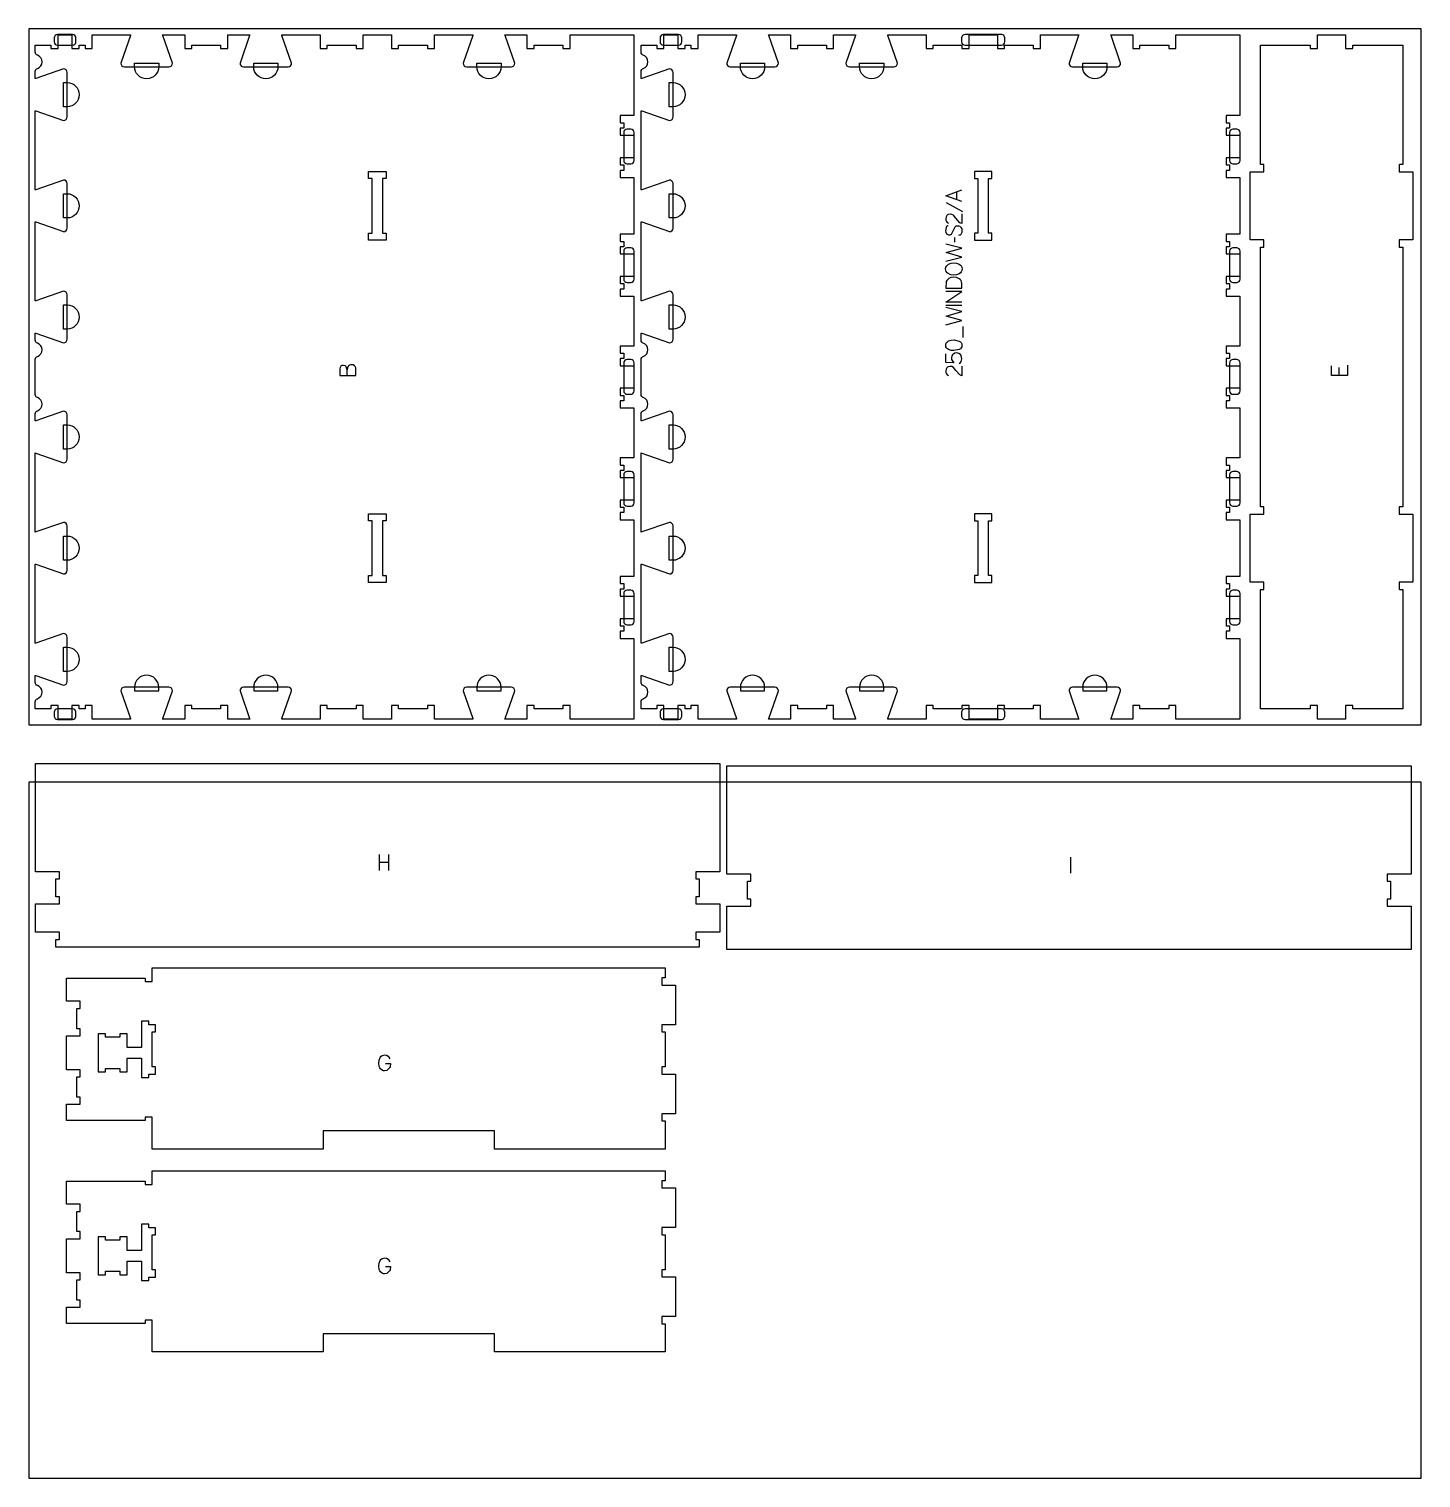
# Model space of a CAD drawing. Header units: millimetres. Extents: x -1220 to 1220, y -1930 to 4127.
# Drawn here: x -1220 to 1220, y -1930 to 610 of the extents above; entities that cross this region are included whole.
import ezdxf

# ---------------------------------------------------------------- set-up
doc = ezdxf.new("R2010")
doc.units = ezdxf.units.MM
for name, color, linetype, true_color in [('0_SHEET_SPRUCEPLY_2440X122', 1, 'Continuous', 0xff0000), ('1_ANYTOOL_1MMDEEP_LABELS_S', 2, 'Continuous', 0xffff00), ('3_ANYTOOL_CUTTHROUGH_INSID', 4, 'Continuous', 0x00ffff), ('4_ANYTOOL_CUTTHROUGH_OUTSI', 5, 'Continuous', 0x0000ff), ('5_ANYTOOL_HALF_MILL_9MM_IN', 3, 'Continuous', 0x00ff00)]:
    doc.layers.add(name, color=color, linetype=linetype, true_color=true_color)

msp = doc.modelspace()

# ---------------------------------------------------------------- linework, layer by layer
at = {"layer": '0_SHEET_SPRUCEPLY_2440X122'}
for points in [[(-1220, 610), (-1220, -610), (1220, -610), (1220, 610)], [(-1220, -710), (-1220, -1930), (1220, -1930), (1220, -710)]]:
    msp.add_lwpolyline(points, close=True, dxfattribs=at)
at = {"layer": '1_ANYTOOL_1MMDEEP_LABELS_S'}
for p, q in [((387.5, 305.8), (416.2, 289.8)), ((406.1, 310.7), (406.1, 324.6)), ((402.1, 244.4), (402.1, 236.2)), ((387, 125.7), (415, 125.7)), ((417.4, 69.1), (417.4, 88.4)), ((1076.1, 16.5), (1076.1, 2.8)), ((-606.1, -837.1), (-606.1, -865.1)), ((-589, -865.1), (-589, -837.1)), ((-589, -850.9), (-606.1, -850.9)), ((605.8, -841.9), (605.8, -869.9))]:
    msp.add_line(p, q, dxfattribs=at)
for points in [[(415, 307.4), (387, 317.6), (415, 327.9)], [(415, 286), (414.9, 269), (411.8, 270.4), (404.8, 278.3), (400.4, 283.4), (397.8, 285), (394.7, 285.6), (391.4, 285), (390.1, 284.3), (389, 283.2), (387.5, 280.6), (387, 277.3), (387.3, 274.7), (388.2, 272.5), (389.7, 270.8), (391.8, 269.4)], [(391.3, 265.2), (390, 265), (388.9, 264.4), (388.1, 263.5), (387.6, 262.1), (386.7, 256.4), (387.1, 253.7), (388.4, 251.2), (389.3, 250.2), (390.5, 249.5), (391.8, 249), (393.3, 248.9), (394.8, 249), (396.1, 249.5), (397.1, 250.4), (400.6, 257.3), (403.3, 262.9), (404.3, 264), (405.4, 264.7), (406.8, 265.1), (410, 264.9), (411.5, 264.3), (412.6, 263.4), (413.6, 262.2), (414.9, 259.4), (415.3, 256.4), (415, 253.4), (413.9, 250.8), (413.1, 249.6), (412.1, 248.8), (410.9, 248.4), (409.5, 248.2)], [(387, 203), (415, 210.2), (387.9, 218.1), (415, 226), (387, 233)], [(415, 131.3), (387, 131.3), (415, 150), (387, 150)], [(387, 91.6), (415, 98.8), (387.9, 106.7), (415, 114.6), (387, 121.6)], [(410.6, 23.7), (412.5, 25.4), (413.9, 27.3), (414.7, 29.5), (415, 32), (414.1, 37.5), (412.6, 39.6), (410.1, 41.3), (408.2, 41.9), (406.5, 42.2), (402.8, 41.6), (399.7, 39.9), (398.5, 38.7), (397.7, 37.2), (397, 33.4), (397.3, 30.9), (398.1, 28.8), (401.1, 24.8), (387, 25.5), (387, 40.6)], [(-675, 2.8), (-647, 2.8), (-647, 11.8), (-646.9, 14.2), (-647, 15.8), (-647.5, 17.3), (-648.2, 18.5), (-649.3, 19.6), (-652, 21), (-655, 21.5), (-656.7, 21.3), (-658.2, 20.8), (-659.5, 20), (-660.4, 18.8), (-661.7, 15.9), (-662.4, 12.6)], [(-662.3, 2.8), (-662.4, 12.6), (-663.8, 18), (-664.6, 19), (-665.7, 19.7), (-669, 20.3), (-671.6, 19.9), (-672.7, 19.4), (-673.5, 18.8), (-674.2, 17.9), (-674.6, 16.8), (-675, 14.1), (-675, 2.8)], [(415, 19.1), (414.9, 2), (411.8, 3.5), (404.8, 11.4), (400.4, 16.4), (397.8, 18.1), (394.7, 18.6), (391.4, 18), (390.1, 17.3), (389, 16.3), (387.5, 13.6), (387, 10.3), (387.3, 7.8), (388.2, 5.6), (389.7, 3.8), (391.8, 2.4)], [(1091.1, 20.5), (1091.1, 2.8), (1063.1, 2.8), (1063.1, 19.4)], [(-595.2, -1203.4), (-586.1, -1203.4), (-587, -1209), (-588.1, -1211.2), (-589.6, -1213), (-593, -1215.5), (-596.7, -1216.3), (-598.6, -1216.1), (-600.4, -1215.5), (-603.8, -1213), (-605.2, -1211.2), (-606.2, -1208.8), (-607, -1202.8), (-606.4, -1197.8), (-604.5, -1193), (-603.1, -1190.9), (-601.2, -1189.5), (-598.8, -1188.6), (-596.1, -1188.3), (-593.1, -1188.8), (-590.7, -1190.4), (-587.2, -1195.2)], [(-595.2, -1559.2), (-586.1, -1559.2), (-587, -1564.8), (-588.1, -1567), (-589.6, -1568.8), (-593, -1571.3), (-596.7, -1572.1), (-598.6, -1571.9), (-600.4, -1571.3), (-603.8, -1568.8), (-605.2, -1566.9), (-606.2, -1564.6), (-607, -1558.6), (-606.4, -1553.6), (-604.5, -1548.8), (-603.1, -1546.7), (-601.2, -1545.3), (-598.8, -1544.4), (-596.1, -1544.1), (-593.1, -1544.6), (-590.7, -1546.2), (-587.2, -1551)]]:
    msp.add_lwpolyline(points, dxfattribs=at)
for points in [[(386.7, 189.7), (387, 192.3), (388.1, 194.4), (391.6, 197.6), (396.3, 199.5), (401.2, 200.1), (405.9, 199.4), (410.7, 197.5), (412.8, 196), (414.3, 194.2), (415.2, 192), (415.5, 189.4), (415.2, 186.7), (414.2, 184.4), (412.7, 182.5), (410.6, 181), (405.8, 179.1), (400.9, 178.4), (395.9, 179.1), (391.2, 181.1), (389.2, 182.7), (387.8, 184.6), (387, 187)], [(387, 155.6), (415, 155.6), (414.9, 163.6), (414.6, 166.5), (413.7, 168.9), (412.3, 170.8), (410.3, 172.2), (405.5, 174.1), (400.4, 174.7), (396.1, 174.1), (392.1, 172.4), (388.6, 169.1), (387.7, 167.1)], [(386.8, 55.6), (387.1, 58.1), (388.2, 60.2), (389.8, 61.8), (391.8, 63.1), (396.5, 64.6), (401.4, 65), (410.6, 63), (412.6, 61.8), (414.1, 60.2), (415, 58.1), (415.3, 55.6), (415, 53), (414.1, 51), (412.6, 49.3), (410.6, 48.1), (401.3, 46.2), (396.5, 46.6), (391.8, 48.1), (389.8, 49.3), (388.2, 51), (387.1, 53)]]:
    msp.add_lwpolyline(points, close=True, dxfattribs=at)
at = {"layer": '3_ANYTOOL_CUTTHROUGH_INSID'}
for points in [[(-594.1, 252.2), (-594.1, 239.7), (-624.6, 239.7), (-624.6, 252.2), (-618.6, 252.2), (-618.6, 347.7), (-624.6, 347.7), (-624.6, 360.2), (-594.1, 360.2), (-594.1, 347.7), (-600.1, 347.7), (-600.1, 252.2)], [(437.4, 239.7), (467.9, 239.7), (467.9, 252.2), (461.9, 252.2), (461.9, 347.7), (467.9, 347.7), (467.9, 360.2), (437.4, 360.2), (437.4, 347.7), (443.4, 347.7), (443.4, 252.2), (437.4, 252.2)], [(-624.6, -239.7), (-594.1, -239.7), (-594.1, -252.2), (-600.1, -252.2), (-600.1, -347.7), (-594.1, -347.7), (-594.1, -360.2), (-624.6, -360.2), (-624.6, -347.7), (-618.6, -347.7), (-618.6, -252.2), (-624.6, -252.2)], [(467.9, -252.2), (467.9, -239.7), (437.4, -239.7), (437.4, -252.2), (443.4, -252.2), (443.4, -347.7), (437.4, -347.7), (437.4, -360.2), (467.9, -360.2), (467.9, -347.7), (461.9, -347.7), (461.9, -252.2)], [(-998.1, -1135.4), (-1010.1, -1135.4), (-1010.1, -1129.4), (-1022.6, -1129.4), (-1022.6, -1175.4), (-1048.1, -1175.4), (-1048.1, -1151.4), (-1060.6, -1151.4), (-1060.6, -1157.4), (-1086.1, -1157.4), (-1086.1, -1151.4), (-1098.6, -1151.4), (-1098.6, -1217.9), (-1086.1, -1217.9), (-1086.1, -1211.9), (-1060.6, -1211.9), (-1060.6, -1217.9), (-1048.1, -1217.9), (-1048.1, -1193.9), (-1022.6, -1193.9), (-1022.6, -1227.9), (-1010.1, -1227.9), (-1010.1, -1221.9), (-998.1, -1221.9), (-998.1, -1209.4), (-1004.1, -1209.4), (-1004.1, -1147.9), (-998.1, -1147.9)], [(-998.1, -1491.2), (-1010.1, -1491.2), (-1010.1, -1485.2), (-1022.6, -1485.2), (-1022.6, -1531.1), (-1048.1, -1531.1), (-1048.1, -1507.1), (-1060.6, -1507.1), (-1060.6, -1513.1), (-1086.1, -1513.1), (-1086.1, -1507.1), (-1098.6, -1507.1), (-1098.6, -1573.6), (-1086.1, -1573.6), (-1086.1, -1567.6), (-1060.6, -1567.6), (-1060.6, -1573.6), (-1048.1, -1573.6), (-1048.1, -1549.6), (-1022.6, -1549.6), (-1022.6, -1583.7), (-1010.1, -1583.7), (-1010.1, -1577.7), (-998.1, -1577.7), (-998.1, -1565.2), (-1004.1, -1565.2), (-1004.1, -1503.7), (-998.1, -1503.7)]]:
    msp.add_lwpolyline(points, close=True, dxfattribs=at)
at = {"layer": '4_ANYTOOL_CUTTHROUGH_OUTSI'}
for points in [[(-776.8, -599.8), (-776.6, -598.4), (-759.7, -550.1), (-759.6, -550, 0.414214), (-765.9, -543.8), (-843.9, -543.8, 0.414214), (-850.1, -550), (-850.1, -550.1), (-833.2, -598.4), (-833, -599.8), (-871.6, -599.8), (-871.6, -576, 0.414214), (-871.8, -575.8), (-883.8, -575.8, 0.414214), (-884.1, -576), (-884.1, -581.8), (-934.6, -581.8), (-934.6, -576, 0.414214), (-934.8, -575.8), (-946.8, -575.8, 0.414214), (-947.1, -576), (-947.1, -599.8), (-985.7, -599.8), (-985.5, -598.4), (-968.6, -550.1), (-968.6, -550, 0.414214), (-974.8, -543.8), (-1052.8, -543.8, 0.414214), (-1059.1, -550), (-1059, -550.1), (-1042.1, -598.4), (-1041.9, -599.8), (-1109.1, -599.8), (-1109.1, -576, 0.414214), (-1109.3, -575.8), (-1121.3, -575.8, 0.414214), (-1121.6, -576), (-1121.6, -581.8), (-1132.1, -581.8), (-1132.1, -576, 0.414214), (-1132.3, -575.8), (-1144.3, -575.8, 0.414214), (-1144.6, -576), (-1144.6, -599.8), (-1169.1, -599.8), (-1169.1, -576, 0.414214), (-1169.3, -575.8), (-1181.3, -575.8, 0.414214), (-1181.6, -576), (-1181.6, -581.8), (-1209.1, -581.8), (-1209.1, -569.3, -0.317837), (-1205.3, -563.9, 0.707107), (-1205.3, -540.8, -0.317837), (-1209.1, -535.4), (-1209.1, -523), (-1207.7, -523.2), (-1159.4, -540.1), (-1159.3, -540.2, 0.414214), (-1153.1, -533.9), (-1153.1, -455.9, 0.414214), (-1159.3, -449.7), (-1159.4, -449.7), (-1207.7, -466.6), (-1209.1, -466.8), (-1209.1, -328.1), (-1207.7, -328.3), (-1159.4, -345.2), (-1159.3, -345.3, 0.414214), (-1153.1, -339), (-1153.1, -261, 0.414214), (-1159.3, -254.8), (-1159.4, -254.8), (-1207.7, -271.7), (-1209.1, -271.9), (-1209.1, -133.2), (-1207.7, -133.4), (-1159.4, -150.3), (-1159.3, -150.4, 0.414214), (-1153.1, -144.1), (-1153.1, -66.1, 0.414214), (-1159.3, -59.9), (-1159.4, -59.9), (-1207.7, -76.8), (-1209.1, -77), (-1209.1, -64.6, -0.317837), (-1205.3, -59.2, 0.707107), (-1205.3, -36.1, -0.317837), (-1209.1, -30.7), (-1209.1, 30.7, -0.317837), (-1205.3, 36.1, 0.707107), (-1205.3, 59.2, -0.317837), (-1209.1, 64.6), (-1209.1, 77), (-1207.7, 76.8), (-1159.4, 59.9), (-1159.3, 59.8, 0.414214), (-1153.1, 66.1), (-1153.1, 144.1, 0.414214), (-1159.3, 150.3), (-1159.4, 150.3), (-1207.7, 133.4), (-1209.1, 133.2), (-1209.1, 271.9), (-1207.7, 271.7), (-1159.4, 254.8), (-1159.3, 254.7, 0.414214), (-1153.1, 261), (-1153.1, 339, 0.414214), (-1159.3, 345.2), (-1159.4, 345.2), (-1207.7, 328.3), (-1209.1, 328.1), (-1209.1, 466.8), (-1207.7, 466.6), (-1159.4, 449.7), (-1159.3, 449.6, 0.414214), (-1153.1, 455.9), (-1153.1, 533.9, 0.414214), (-1159.3, 540.1), (-1159.4, 540.1), (-1207.7, 523.2), (-1209.1, 523), (-1209.1, 535.4, -0.317837), (-1205.3, 540.8, 0.707107), (-1205.3, 563.9, -0.317837), (-1209.1, 569.3), (-1209.1, 581.7), (-1181.6, 581.7), (-1181.6, 576, 0.414214), (-1181.3, 575.7), (-1169.3, 575.7, 0.414214), (-1169.1, 576), (-1169.1, 599.7), (-1144.6, 599.7), (-1144.6, 576, 0.414214), (-1144.3, 575.7), (-1132.3, 575.7, 0.414214), (-1132.1, 576), (-1132.1, 581.7), (-1121.6, 581.7), (-1121.6, 576, 0.414214), (-1121.3, 575.7), (-1109.3, 575.7, 0.414214), (-1109.1, 576), (-1109.1, 599.7), (-1041.9, 599.7), (-1042.1, 598.4), (-1059, 550.1), (-1059.1, 550, 0.414214), (-1052.8, 543.7), (-974.8, 543.7, 0.414214), (-968.6, 550), (-968.6, 550.1), (-985.5, 598.4), (-985.7, 599.7), (-947.1, 599.7), (-947.1, 576, 0.414214), (-946.8, 575.7), (-934.8, 575.7, 0.414214), (-934.6, 576), (-934.6, 581.7), (-884.1, 581.7), (-884.1, 576, 0.414214), (-883.8, 575.7), (-871.8, 575.7, 0.414214), (-871.6, 576), (-871.6, 599.7), (-833, 599.7), (-833.2, 598.4), (-850.1, 550.1), (-850.1, 550, 0.414214), (-843.9, 543.7), (-765.9, 543.7, 0.414214), (-759.6, 550), (-759.7, 550.1), (-776.6, 598.4), (-776.8, 599.7), (-709.6, 599.7), (-709.6, 576, 0.414214), (-709.3, 575.7), (-697.3, 575.7, 0.414214), (-697.1, 576), (-697.1, 581.7), (-646.6, 581.7), (-646.6, 576, 0.414214), (-646.3, 575.7), (-634.3, 575.7, 0.414214), (-634.1, 576), (-634.1, 599.7), (-584.6, 599.7), (-584.6, 576, 0.414214), (-584.3, 575.7), (-572.3, 575.7, 0.414214), (-572.1, 576), (-572.1, 581.7), (-521.6, 581.7), (-521.6, 576, 0.414214), (-521.3, 575.7), (-509.3, 575.7, 0.414214), (-509.1, 576), (-509.1, 599.7), (-441.9, 599.7), (-442.1, 598.4), (-459, 550.1), (-459.1, 550, 0.414214), (-452.8, 543.7), (-374.8, 543.7, 0.414214), (-368.6, 550), (-368.6, 550.1), (-385.5, 598.4), (-385.7, 599.7), (-347.1, 599.7), (-347.1, 576, 0.414214), (-346.8, 575.7), (-334.8, 575.7, 0.414214), (-334.6, 576), (-334.6, 581.7), (-284.1, 581.7), (-284.1, 576, 0.414214), (-283.8, 575.7), (-271.8, 575.7, 0.414214), (-271.6, 576), (-271.6, 599.7), (-159.6, 599.7), (-159.6, 458.2), (-183.3, 458.2, 0.414214), (-183.6, 458), (-183.6, 446, 0.414214), (-183.3, 445.7), (-177.6, 445.7), (-177.6, 436.2), (-183.3, 436.2, 0.414214), (-183.6, 436), (-183.6, 424, 0.414214), (-183.3, 423.7), (-159.6, 423.7), (-159.6, 384.2), (-183.3, 384.2, 0.414214), (-183.6, 384), (-183.6, 372, 0.414214), (-183.3, 371.7), (-177.6, 371.7), (-177.6, 362.2), (-183.3, 362.2, 0.414214), (-183.6, 362), (-183.6, 350, 0.414214), (-183.3, 349.7), (-159.6, 349.7), (-159.6, 250.2), (-183.3, 250.2, 0.414214), (-183.6, 250), (-183.6, 238, 0.414214), (-183.3, 237.7), (-177.6, 237.7), (-177.6, 228.2), (-183.3, 228.2, 0.414214), (-183.6, 228), (-183.6, 216, 0.414214), (-183.3, 215.7), (-159.6, 215.7), (-159.6, 176.2), (-183.3, 176.2, 0.414214), (-183.6, 176), (-183.6, 164, 0.414214), (-183.3, 163.7), (-177.6, 163.7), (-177.6, 154.2), (-183.3, 154.2, 0.414214), (-183.6, 154), (-183.6, 142, 0.414214), (-183.3, 141.7), (-159.6, 141.7), (-159.6, 54.2), (-183.3, 54.2, 0.414214), (-183.6, 54), (-183.6, 42, 0.414214), (-183.3, 41.7), (-177.6, 41.7), (-177.6, 32.2), (-183.3, 32.2, 0.414214), (-183.6, 32), (-183.6, 20, 0.414214), (-183.3, 19.7), (-159.6, 19.7), (-159.6, -19.8), (-183.3, -19.8, 0.414214), (-183.6, -20), (-183.6, -32, 0.414214), (-183.3, -32.3), (-177.6, -32.3), (-177.6, -41.8), (-183.3, -41.8, 0.414214), (-183.6, -42), (-183.6, -54, 0.414214), (-183.3, -54.3), (-159.6, -54.3), (-159.6, -141.8), (-183.3, -141.8, 0.414214), (-183.6, -142), (-183.6, -154, 0.414214), (-183.3, -154.3), (-177.6, -154.3), (-177.6, -163.8), (-183.3, -163.8, 0.414214), (-183.6, -164), (-183.6, -176, 0.414214), (-183.3, -176.3), (-159.6, -176.3), (-159.6, -215.8), (-183.3, -215.8, 0.414214), (-183.6, -216), (-183.6, -228, 0.414214), (-183.3, -228.3), (-177.6, -228.3), (-177.6, -237.8), (-183.3, -237.8, 0.414214), (-183.6, -238), (-183.6, -250, 0.414214), (-183.3, -250.3), (-159.6, -250.3), (-159.6, -349.8), (-183.3, -349.8, 0.414214), (-183.6, -350), (-183.6, -362, 0.414214), (-183.3, -362.3), (-177.6, -362.3), (-177.6, -371.8), (-183.3, -371.8, 0.414214), (-183.6, -372), (-183.6, -384, 0.414214), (-183.3, -384.3), (-159.6, -384.3), (-159.6, -423.8), (-183.3, -423.8, 0.414214), (-183.6, -424), (-183.6, -436, 0.414214), (-183.3, -436.3), (-177.6, -436.3), (-177.6, -445.8), (-183.3, -445.8, 0.414214), (-183.6, -446), (-183.6, -458, 0.414214), (-183.3, -458.3), (-159.6, -458.3), (-159.6, -599.8), (-271.6, -599.8), (-271.6, -576, 0.414214), (-271.8, -575.8), (-283.8, -575.8, 0.414214), (-284.1, -576), (-284.1, -581.8), (-334.6, -581.8), (-334.6, -576, 0.414214), (-334.8, -575.8), (-346.8, -575.8, 0.414214), (-347.1, -576), (-347.1, -599.8), (-385.7, -599.8), (-385.5, -598.4), (-368.6, -550.1), (-368.6, -550, 0.414214), (-374.8, -543.8), (-452.8, -543.8, 0.414214), (-459.1, -550), (-459, -550.1), (-442.1, -598.4), (-441.9, -599.8), (-509.1, -599.8), (-509.1, -576, 0.414214), (-509.3, -575.8), (-521.3, -575.8, 0.414214), (-521.6, -576), (-521.6, -581.8), (-572.1, -581.8), (-572.1, -576, 0.414214), (-572.3, -575.8), (-584.3, -575.8, 0.414214), (-584.6, -576), (-584.6, -599.8), (-634.1, -599.8), (-634.1, -576, 0.414214), (-634.3, -575.8), (-646.3, -575.8, 0.414214), (-646.6, -576), (-646.6, -581.8), (-697.1, -581.8), (-697.1, -576, 0.414214), (-697.3, -575.8), (-709.3, -575.8, 0.414214), (-709.6, -576), (-709.6, -599.8)], [(-147.1, -569.3, -0.317837), (-143.2, -563.9, 0.707107), (-143.2, -540.8, -0.317837), (-147.1, -535.4), (-147.1, -523), (-145.7, -523.2), (-97.4, -540.1), (-97.3, -540.2, 0.414214), (-91.1, -533.9), (-91.1, -455.9, 0.414214), (-97.3, -449.7), (-97.4, -449.7), (-145.7, -466.6), (-147.1, -466.8), (-147.1, -328.1), (-145.7, -328.3), (-97.4, -345.2), (-97.3, -345.3, 0.414214), (-91.1, -339), (-91.1, -261, 0.414214), (-97.3, -254.8), (-97.4, -254.8), (-145.7, -271.7), (-147.1, -271.9), (-147.1, -133.2), (-145.7, -133.4), (-97.4, -150.3), (-97.3, -150.4, 0.414214), (-91.1, -144.1), (-91.1, -66.1, 0.414214), (-97.3, -59.9), (-97.4, -59.9), (-145.7, -76.8), (-147.1, -77), (-147.1, -64.6, -0.317837), (-143.2, -59.2, 0.707107), (-143.2, -36.1, -0.317837), (-147.1, -30.7), (-147.1, 30.7, -0.317837), (-143.2, 36.1, 0.707107), (-143.2, 59.2, -0.317837), (-147.1, 64.6), (-147.1, 77), (-145.7, 76.8), (-97.4, 59.9), (-97.3, 59.8, 0.414214), (-91.1, 66.1), (-91.1, 144.1, 0.414214), (-97.3, 150.3), (-97.4, 150.3), (-145.7, 133.4), (-147.1, 133.2), (-147.1, 271.9), (-145.7, 271.7), (-97.4, 254.8), (-97.3, 254.7, 0.414214), (-91.1, 261), (-91.1, 339, 0.414214), (-97.3, 345.2), (-97.4, 345.2), (-145.7, 328.3), (-147.1, 328.1), (-147.1, 466.8), (-145.7, 466.6), (-97.4, 449.7), (-97.3, 449.6, 0.414214), (-91.1, 455.9), (-91.1, 533.9, 0.414214), (-97.3, 540.1), (-97.4, 540.1), (-145.7, 523.2), (-147.1, 523), (-147.1, 535.4, -0.317837), (-143.2, 540.8, 0.707107), (-143.2, 563.9, -0.317837), (-147.1, 569.3), (-147.1, 581.7), (-119.6, 581.7), (-119.6, 576, 0.414214), (-119.3, 575.7), (-107.3, 575.7, 0.414214), (-107.1, 576), (-107.1, 599.7), (-82.6, 599.7), (-82.6, 576, 0.414214), (-82.3, 575.7), (-70.3, 575.7, 0.414214), (-70.1, 576), (-70.1, 581.7), (-59.6, 581.7), (-59.6, 576, 0.414214), (-59.3, 575.7), (-47.3, 575.7, 0.414214), (-47.1, 576), (-47.1, 599.7), (20.1, 599.7), (19.9, 598.4), (3, 550.1), (3, 550, 0.414214), (9.2, 543.7), (87.2, 543.7, 0.414214), (93.5, 550), (93.5, 550.1), (76.6, 598.4), (76.3, 599.7), (114.9, 599.7), (114.9, 576, 0.414214), (115.2, 575.7), (127.2, 575.7, 0.414214), (127.4, 576), (127.4, 581.7), (177.9, 581.7), (177.9, 576, 0.414214), (178.2, 575.7), (190.2, 575.7, 0.414214), (190.4, 576), (190.4, 599.7), (229, 599.7), (228.8, 598.4), (211.9, 550.1), (211.9, 550, 0.414214), (218.1, 543.7), (296.1, 543.7, 0.414214), (302.4, 550), (302.4, 550.1), (285.5, 598.4), (285.2, 599.7), (352.4, 599.7), (352.4, 576, 0.414214), (352.7, 575.7), (364.7, 575.7, 0.414214), (364.9, 576), (364.9, 581.7), (415.4, 581.7), (415.4, 576, 0.414214), (415.7, 575.7), (427.7, 575.7, 0.414214), (427.9, 576), (427.9, 599.7), (477.4, 599.7), (477.4, 576, 0.414214), (477.7, 575.7), (489.7, 575.7, 0.414214), (489.9, 576), (489.9, 581.7), (540.4, 581.7), (540.4, 576, 0.414214), (540.7, 575.7), (552.7, 575.7, 0.414214), (552.9, 576), (552.9, 599.7), (620.1, 599.7), (619.9, 598.4), (603, 550.1), (603, 550, 0.414214), (609.2, 543.7), (687.2, 543.7, 0.414214), (693.5, 550), (693.5, 550.1), (676.6, 598.4), (676.3, 599.7), (714.9, 599.7), (714.9, 576, 0.414214), (715.2, 575.7), (727.2, 575.7, 0.414214), (727.4, 576), (727.4, 581.7), (777.9, 581.7), (777.9, 576, 0.414214), (778.2, 575.7), (790.2, 575.7, 0.414214), (790.4, 576), (790.4, 599.7), (902.4, 599.7), (902.4, 458.2), (878.7, 458.2, 0.414214), (878.4, 458), (878.4, 446, 0.414214), (878.7, 445.7), (884.4, 445.7), (884.4, 436.2), (878.7, 436.2, 0.414214), (878.4, 436), (878.4, 424, 0.414214), (878.7, 423.7), (902.4, 423.7), (902.4, 384.2), (878.7, 384.2, 0.414214), (878.4, 384), (878.4, 372, 0.414214), (878.7, 371.7), (884.4, 371.7), (884.4, 362.2), (878.7, 362.2, 0.414214), (878.4, 362), (878.4, 350, 0.414214), (878.7, 349.7), (902.4, 349.7), (902.4, 250.2), (878.7, 250.2, 0.414214), (878.4, 250), (878.4, 238, 0.414214), (878.7, 237.7), (884.4, 237.7), (884.4, 228.2), (878.7, 228.2, 0.414214), (878.4, 228), (878.4, 216, 0.414214), (878.7, 215.7), (902.4, 215.7), (902.4, 176.2), (878.7, 176.2, 0.414214), (878.4, 176), (878.4, 164, 0.414214), (878.7, 163.7), (884.4, 163.7), (884.4, 154.2), (878.7, 154.2, 0.414214), (878.4, 154), (878.4, 142, 0.414214), (878.7, 141.7), (902.4, 141.7), (902.4, 54.2), (878.7, 54.2, 0.414214), (878.4, 54), (878.4, 42, 0.414214), (878.7, 41.7), (884.4, 41.7), (884.4, 32.2), (878.7, 32.2, 0.414214), (878.4, 32), (878.4, 20, 0.414214), (878.7, 19.7), (902.4, 19.7), (902.4, -19.8), (878.7, -19.8, 0.414214), (878.4, -20), (878.4, -32, 0.414214), (878.7, -32.3), (884.4, -32.3), (884.4, -41.8), (878.7, -41.8, 0.414214), (878.4, -42), (878.4, -54, 0.414214), (878.7, -54.3), (902.4, -54.3), (902.4, -141.8), (878.7, -141.8, 0.414214), (878.4, -142), (878.4, -154, 0.414214), (878.7, -154.3), (884.4, -154.3), (884.4, -163.8), (878.7, -163.8, 0.414214), (878.4, -164), (878.4, -176, 0.414214), (878.7, -176.3), (902.4, -176.3), (902.4, -215.8), (878.7, -215.8, 0.414214), (878.4, -216), (878.4, -228, 0.414214), (878.7, -228.3), (884.4, -228.3), (884.4, -237.8), (878.7, -237.8, 0.414214), (878.4, -238), (878.4, -250, 0.414214), (878.7, -250.3), (902.4, -250.3), (902.4, -349.8), (878.7, -349.8, 0.414214), (878.4, -350), (878.4, -362, 0.414214), (878.7, -362.3), (884.4, -362.3), (884.4, -371.8), (878.7, -371.8, 0.414214), (878.4, -372), (878.4, -384, 0.414214), (878.7, -384.3), (902.4, -384.3), (902.4, -423.8), (878.7, -423.8, 0.414214), (878.4, -424), (878.4, -436, 0.414214), (878.7, -436.3), (884.4, -436.3), (884.4, -445.8), (878.7, -445.8, 0.414214), (878.4, -446), (878.4, -458, 0.414214), (878.7, -458.3), (902.4, -458.3), (902.4, -599.8), (790.4, -599.8), (790.4, -576, 0.414214), (790.2, -575.8), (778.2, -575.8, 0.414214), (777.9, -576), (777.9, -581.8), (727.4, -581.8), (727.4, -576, 0.414214), (727.2, -575.8), (715.2, -575.8, 0.414214), (714.9, -576), (714.9, -599.8), (676.3, -599.8), (676.6, -598.4), (693.5, -550.1), (693.5, -550, 0.414214), (687.2, -543.8), (609.2, -543.8, 0.414214), (603, -550), (603, -550.1), (619.9, -598.4), (620.1, -599.8), (552.9, -599.8), (552.9, -576, 0.414214), (552.7, -575.8), (540.7, -575.8, 0.414214), (540.4, -576), (540.4, -581.8), (489.9, -581.8), (489.9, -576, 0.414214), (489.7, -575.8), (477.7, -575.8, 0.414214), (477.4, -576), (477.4, -599.8), (427.9, -599.8), (427.9, -576, 0.414214), (427.7, -575.8), (415.7, -575.8, 0.414214), (415.4, -576), (415.4, -581.8), (364.9, -581.8), (364.9, -576, 0.414214), (364.7, -575.8), (352.7, -575.8, 0.414214), (352.4, -576), (352.4, -599.8), (285.2, -599.8), (285.5, -598.4), (302.4, -550.1), (302.4, -550, 0.414214), (296.1, -543.8), (218.1, -543.8, 0.414214), (211.9, -550), (211.9, -550.1), (228.8, -598.4), (229, -599.8), (190.4, -599.8), (190.4, -576, 0.414214), (190.2, -575.8), (178.2, -575.8, 0.414214), (177.9, -576), (177.9, -581.8), (127.4, -581.8), (127.4, -576, 0.414214), (127.2, -575.8), (115.2, -575.8, 0.414214), (114.9, -576), (114.9, -599.8), (76.3, -599.8), (76.6, -598.4), (93.5, -550.1), (93.5, -550, 0.414214), (87.2, -543.8), (9.2, -543.8, 0.414214), (3, -550), (3, -550.1), (19.9, -598.4), (20.1, -599.8), (-47.1, -599.8), (-47.1, -576, 0.414214), (-47.3, -575.8), (-59.3, -575.8, 0.414214), (-59.6, -576), (-59.6, -581.8), (-70.1, -581.8), (-70.1, -576, 0.414214), (-70.3, -575.8), (-82.3, -575.8, 0.414214), (-82.6, -576), (-82.6, -599.8), (-107.1, -599.8), (-107.1, -576, 0.414214), (-107.3, -575.8), (-119.3, -575.8, 0.414214), (-119.6, -576), (-119.6, -581.8), (-147.1, -581.8)], [(1182.1, -227.8, 0.414214), (1181.9, -228), (1181.9, -240, 0.414214), (1182.1, -240.3), (1205.9, -240.3), (1205.9, -359.8), (1182.1, -359.8, 0.414214), (1181.9, -360), (1181.9, -372, 0.414214), (1182.1, -372.3), (1187.9, -372.3), (1187.9, -581.8), (1100.4, -581.8), (1100.4, -576, 0.414214), (1100.1, -575.8), (1088.1, -575.8, 0.414214), (1087.9, -576), (1087.9, -599.8), (1038.4, -599.8), (1038.4, -576, 0.414214), (1038.1, -575.8), (1026.1, -575.8, 0.414214), (1025.9, -576), (1025.9, -581.8), (938.4, -581.8), (938.4, -372.3), (944.1, -372.3, 0.414214), (944.4, -372), (944.4, -360, 0.414214), (944.1, -359.8), (920.4, -359.8), (920.4, -240.3), (944.1, -240.3, 0.414214), (944.4, -240), (944.4, -228, 0.414214), (944.1, -227.8), (938.4, -227.8), (938.4, 227.7), (944.1, 227.7, 0.414214), (944.4, 228), (944.4, 240, 0.414214), (944.1, 240.2), (920.4, 240.2), (920.4, 359.7), (944.1, 359.7, 0.414214), (944.4, 360), (944.4, 372, 0.414214), (944.1, 372.2), (938.4, 372.2), (938.4, 581.7), (1025.9, 581.7), (1025.9, 576, 0.414214), (1026.1, 575.7), (1038.1, 575.7, 0.414214), (1038.4, 576), (1038.4, 599.7), (1087.9, 599.7), (1087.9, 576, 0.414214), (1088.1, 575.7), (1100.1, 575.7, 0.414214), (1100.4, 576), (1100.4, 581.7), (1187.9, 581.7), (1187.9, 372.2), (1182.1, 372.2, 0.414214), (1181.9, 372), (1181.9, 360, 0.414214), (1182.1, 359.7), (1205.9, 359.7), (1205.9, 240.2), (1182.1, 240.2, 0.414214), (1181.9, 240), (1181.9, 228, 0.414214), (1182.1, 227.7), (1187.9, 227.7), (1187.9, -227.8)], [(-50.9, -973.3, 0.414214), (-51.2, -973.6), (-51.2, -985.6, 0.414214), (-50.9, -985.8), (-45.2, -985.8), (-45.2, -999.3), (-1172.7, -999.3), (-1172.7, -985.8), (-1166.9, -985.8, 0.414214), (-1166.7, -985.6), (-1166.7, -973.6, 0.414214), (-1166.9, -973.3), (-1208.7, -973.3), (-1208.7, -923.8), (-1166.9, -923.8, 0.414214), (-1166.7, -923.6), (-1166.7, -911.6, 0.414214), (-1166.9, -911.3), (-1172.7, -911.3), (-1172.7, -879.8), (-1166.9, -879.8, 0.414214), (-1166.7, -879.6), (-1166.7, -867.6, 0.414214), (-1166.9, -867.3), (-1208.7, -867.3), (-1208.7, -677.8), (-9.2, -677.8), (-9.2, -867.3), (-50.9, -867.3, 0.414214), (-51.2, -867.6), (-51.2, -879.6, 0.414214), (-50.9, -879.8), (-45.2, -879.8), (-45.2, -911.3), (-50.9, -911.3, 0.414214), (-51.2, -911.6), (-51.2, -923.6, 0.414214), (-50.9, -923.8), (-9.2, -923.8), (-9.2, -973.3)], [(1161, -927.8), (1202.7, -927.8), (1202.7, -1003.3), (3.2, -1003.3), (3.2, -927.8), (45, -927.8, 0.414214), (45.2, -927.5), (45.2, -915.5, 0.414214), (45, -915.3), (39.2, -915.3), (39.2, -883.8), (45, -883.8, 0.414214), (45.2, -883.5), (45.2, -871.5, 0.414214), (45, -871.3), (3.2, -871.3), (3.2, -681.8), (1202.7, -681.8), (1202.7, -871.3), (1161, -871.3, 0.414214), (1160.7, -871.5), (1160.7, -883.5, 0.414214), (1161, -883.8), (1166.7, -883.8), (1166.7, -915.3), (1161, -915.3, 0.414214), (1160.7, -915.5), (1160.7, -927.5, 0.414214)], [(-1004.1, -1035.9), (-104.6, -1035.9), (-104.6, -1053.4), (-110.4, -1053.4, 0.414214), (-110.6, -1053.6), (-110.6, -1065.6, 0.414214), (-110.4, -1065.9), (-86.6, -1065.9), (-86.6, -1135.4), (-110.4, -1135.4, 0.414214), (-110.6, -1135.6), (-110.6, -1147.6, 0.414214), (-110.4, -1147.9), (-104.6, -1147.9), (-104.6, -1209.4), (-110.4, -1209.4, 0.414214), (-110.6, -1209.6), (-110.6, -1221.6, 0.414214), (-110.4, -1221.9), (-86.6, -1221.9), (-86.6, -1291.4), (-110.4, -1291.4, 0.414214), (-110.6, -1291.6), (-110.6, -1303.6, 0.414214), (-110.4, -1303.9), (-104.6, -1303.9), (-104.6, -1353.4), (-404.1, -1353.4), (-404.1, -1321.6, 0.414214), (-404.4, -1321.4), (-704.4, -1321.4, 0.414214), (-704.6, -1321.6), (-704.6, -1353.4), (-1004.1, -1353.4), (-1004.1, -1297.6, 0.414214), (-1004.4, -1297.4), (-1016.4, -1297.4, 0.414214), (-1016.6, -1297.6), (-1016.6, -1303.4), (-1154.1, -1303.4), (-1154.1, -1274.9), (-1130.4, -1274.9, 0.414214), (-1130.1, -1274.6), (-1130.1, -1262.6, 0.414214), (-1130.4, -1262.4), (-1136.1, -1262.4), (-1136.1, -1226.9), (-1130.4, -1226.9, 0.414214), (-1130.1, -1226.6), (-1130.1, -1214.6, 0.414214), (-1130.4, -1214.4), (-1154.1, -1214.4), (-1154.1, -1154.9), (-1130.4, -1154.9, 0.414214), (-1130.1, -1154.6), (-1130.1, -1142.6, 0.414214), (-1130.4, -1142.4), (-1136.1, -1142.4), (-1136.1, -1106.9), (-1130.4, -1106.9, 0.414214), (-1130.1, -1106.6), (-1130.1, -1094.6, 0.414214), (-1130.4, -1094.4), (-1154.1, -1094.4), (-1154.1, -1053.9), (-1016.6, -1053.9), (-1016.6, -1059.6, 0.414214), (-1016.4, -1059.9), (-1004.4, -1059.9, 0.414214), (-1004.1, -1059.6)], [(-1004.1, -1391.6), (-104.6, -1391.6), (-104.6, -1409.1), (-110.4, -1409.1, 0.414214), (-110.6, -1409.4), (-110.6, -1421.4, 0.414214), (-110.4, -1421.6), (-86.6, -1421.6), (-86.6, -1491.1), (-110.4, -1491.1, 0.414214), (-110.6, -1491.4), (-110.6, -1503.4, 0.414214), (-110.4, -1503.6), (-104.6, -1503.6), (-104.6, -1565.1), (-110.4, -1565.1, 0.414214), (-110.6, -1565.4), (-110.6, -1577.4, 0.414214), (-110.4, -1577.6), (-86.6, -1577.6), (-86.6, -1647.1), (-110.4, -1647.1, 0.414214), (-110.6, -1647.4), (-110.6, -1659.4, 0.414214), (-110.4, -1659.6), (-104.6, -1659.6), (-104.6, -1709.1), (-404.1, -1709.1), (-404.1, -1677.4, 0.414214), (-404.4, -1677.1), (-704.4, -1677.1, 0.414214), (-704.6, -1677.4), (-704.6, -1709.1), (-1004.1, -1709.1), (-1004.1, -1653.4, 0.414214), (-1004.4, -1653.1), (-1016.4, -1653.1, 0.414214), (-1016.6, -1653.4), (-1016.6, -1659.1), (-1154.1, -1659.1), (-1154.1, -1630.6), (-1130.4, -1630.6, 0.414214), (-1130.1, -1630.4), (-1130.1, -1618.4, 0.414214), (-1130.4, -1618.1), (-1136.1, -1618.1), (-1136.1, -1582.6), (-1130.4, -1582.6, 0.414214), (-1130.1, -1582.4), (-1130.1, -1570.4, 0.414214), (-1130.4, -1570.1), (-1154.1, -1570.1), (-1154.1, -1510.6), (-1130.4, -1510.6, 0.414214), (-1130.1, -1510.4), (-1130.1, -1498.4, 0.414214), (-1130.4, -1498.1), (-1136.1, -1498.1), (-1136.1, -1462.6), (-1130.4, -1462.6, 0.414214), (-1130.1, -1462.4), (-1130.1, -1450.4, 0.414214), (-1130.4, -1450.1), (-1154.1, -1450.1), (-1154.1, -1409.6), (-1016.6, -1409.6), (-1016.6, -1415.4, 0.414214), (-1016.4, -1415.6), (-1004.4, -1415.6, 0.414214), (-1004.1, -1415.4)]]:
    msp.add_lwpolyline(points, format="xyb", close=True, dxfattribs=at)
at = {"layer": '5_ANYTOOL_HALF_MILL_9MM_IN'}
for points in [[(-1170, 600.2, 0.414214), (-1176, 594.2), (-1176, 587.7, 0.414214), (-1170, 581.7), (-1143.7, 581.7, 0.414214), (-1137.7, 587.7), (-1137.7, 594.2, 0.414214), (-1143.7, 600.2)], [(-107.9, 600.2, 0.414214), (-113.9, 594.2), (-113.9, 587.7, 0.414214), (-107.9, 581.7), (-81.7, 581.7, 0.414214), (-75.7, 587.7), (-75.7, 594.2, 0.414214), (-81.7, 600.2)], [(420.8, 600.2, 0.414214), (414.8, 594.2), (414.8, 587.7, 0.414214), (420.8, 581.7), (484.6, 581.7, 0.414214), (490.6, 587.7), (490.6, 594.2, 0.414214), (484.6, 600.2)], [(-992.6, 544, -1), (-1035.1, 544), (-1035.1, 550.2), (-992.6, 550.2)], [(-783.6, 544, -1), (-826.1, 544), (-826.1, 550.2), (-783.6, 550.2)], [(-392.6, 544, -1), (-435.1, 544), (-435.1, 550.2), (-392.6, 550.2)], [(69.5, 544, -1), (27, 544), (27, 550.2), (69.5, 550.2)], [(278.4, 544, -1), (235.9, 544), (235.9, 550.2), (278.4, 550.2)], [(669.5, 544, -1), (627, 544), (627, 550.2), (669.5, 550.2)], [(-1153.3, 516.1, -1), (-1153.3, 473.6), (-1159.6, 473.6), (-1159.6, 516.1)], [(-91.3, 516.1, -1), (-91.3, 473.6), (-97.6, 473.6), (-97.6, 516.1)], [(-171.6, 434.4, 0.414214), (-177.6, 428.4), (-177.6, 379.6, 0.414214), (-171.6, 373.6), (-165.1, 373.6, 0.414214), (-159.1, 379.6), (-159.1, 428.4, 0.414214), (-165.1, 434.4)], [(890.4, 434.4, 0.414214), (884.4, 428.4), (884.4, 379.6, 0.414214), (890.4, 373.6), (896.9, 373.6, 0.414214), (902.9, 379.6), (902.9, 428.4, 0.414214), (896.9, 434.4)], [(-1153.3, 321.2, -1), (-1153.3, 278.7), (-1159.6, 278.7), (-1159.6, 321.2)], [(-91.3, 321.2, -1), (-91.3, 278.7), (-97.6, 278.7), (-97.6, 321.2)], [(-171.6, 226.4, 0.414214), (-177.6, 220.4), (-177.6, 171.6, 0.414214), (-171.6, 165.6), (-165.1, 165.6, 0.414214), (-159.1, 171.6), (-159.1, 220.4, 0.414214), (-165.1, 226.4)], [(890.4, 226.4, 0.414214), (884.4, 220.4), (884.4, 171.6, 0.414214), (890.4, 165.6), (896.9, 165.6, 0.414214), (902.9, 171.6), (902.9, 220.4, 0.414214), (896.9, 226.4)], [(-1153.3, 126.3, -1), (-1153.3, 83.8), (-1159.6, 83.8), (-1159.6, 126.3)], [(-91.3, 126.3, -1), (-91.3, 83.8), (-97.6, 83.8), (-97.6, 126.3)], [(-171.6, 30.4, 0.414214), (-177.6, 24.4), (-177.6, -24.4, 0.414214), (-171.6, -30.4), (-165.1, -30.4, 0.414214), (-159.1, -24.4), (-159.1, 24.4, 0.414214), (-165.1, 30.4)], [(890.4, 30.4, 0.414214), (884.4, 24.4), (884.4, -24.4, 0.414214), (890.4, -30.4), (896.9, -30.4, 0.414214), (902.9, -24.4), (902.9, 24.4, 0.414214), (896.9, 30.4)], [(-1153.3, -83.9, -1), (-1153.3, -126.4), (-1159.6, -126.4), (-1159.6, -83.9)], [(-91.3, -83.9, -1), (-91.3, -126.4), (-97.6, -126.4), (-97.6, -83.9)], [(-171.6, -165.6, 0.414214), (-177.6, -171.6), (-177.6, -220.4, 0.414214), (-171.6, -226.4), (-165.1, -226.4, 0.414214), (-159.1, -220.4), (-159.1, -171.6, 0.414214), (-165.1, -165.6)], [(890.4, -165.6, 0.414214), (884.4, -171.6), (884.4, -220.4, 0.414214), (890.4, -226.4), (896.9, -226.4, 0.414214), (902.9, -220.4), (902.9, -171.6, 0.414214), (896.9, -165.6)], [(-1153.3, -278.8, -1), (-1153.3, -321.3), (-1159.6, -321.3), (-1159.6, -278.8)], [(-91.3, -278.8, -1), (-91.3, -321.3), (-97.6, -321.3), (-97.6, -278.8)], [(-171.6, -373.6, 0.414214), (-177.6, -379.6), (-177.6, -428.4, 0.414214), (-171.6, -434.4), (-165.1, -434.4, 0.414214), (-159.1, -428.4), (-159.1, -379.6, 0.414214), (-165.1, -373.6)], [(890.4, -373.6, 0.414214), (884.4, -379.6), (884.4, -428.4, 0.414214), (890.4, -434.4), (896.9, -434.4, 0.414214), (902.9, -428.4), (902.9, -379.6, 0.414214), (896.9, -373.6)], [(-1153.3, -473.7, -1), (-1153.3, -516.2), (-1159.6, -516.2), (-1159.6, -473.7)], [(-91.3, -473.7, -1), (-91.3, -516.2), (-97.6, -516.2), (-97.6, -473.7)], [(-992.6, -544, 1), (-1035.1, -544), (-1035.1, -550.3), (-992.6, -550.3)], [(-783.6, -544, 1), (-826.1, -544), (-826.1, -550.3), (-783.6, -550.3)], [(-392.6, -544, 1), (-435.1, -544), (-435.1, -550.3), (-392.6, -550.3)], [(69.5, -544, 1), (27, -544), (27, -550.3), (69.5, -550.3)], [(278.4, -544, 1), (235.9, -544), (235.9, -550.3), (278.4, -550.3)], [(669.5, -544, 1), (627, -544), (627, -550.3), (669.5, -550.3)], [(-1170, -581.8, 0.414214), (-1176, -587.8), (-1176, -594.3, 0.414214), (-1170, -600.3), (-1143.7, -600.3, 0.414214), (-1137.7, -594.3), (-1137.7, -587.8, 0.414214), (-1143.7, -581.8)], [(-107.9, -581.8, 0.414214), (-113.9, -587.8), (-113.9, -594.3, 0.414214), (-107.9, -600.3), (-81.7, -600.3, 0.414214), (-75.7, -594.3), (-75.7, -587.8, 0.414214), (-81.7, -581.8)], [(420.8, -581.8, 0.414214), (414.8, -587.8), (414.8, -594.3, 0.414214), (420.8, -600.3), (484.6, -600.3, 0.414214), (490.6, -594.3), (490.6, -587.8, 0.414214), (484.6, -581.8)]]:
    msp.add_lwpolyline(points, format="xyb", close=True, dxfattribs=at)

doc.saveas('drawing.dxf')
